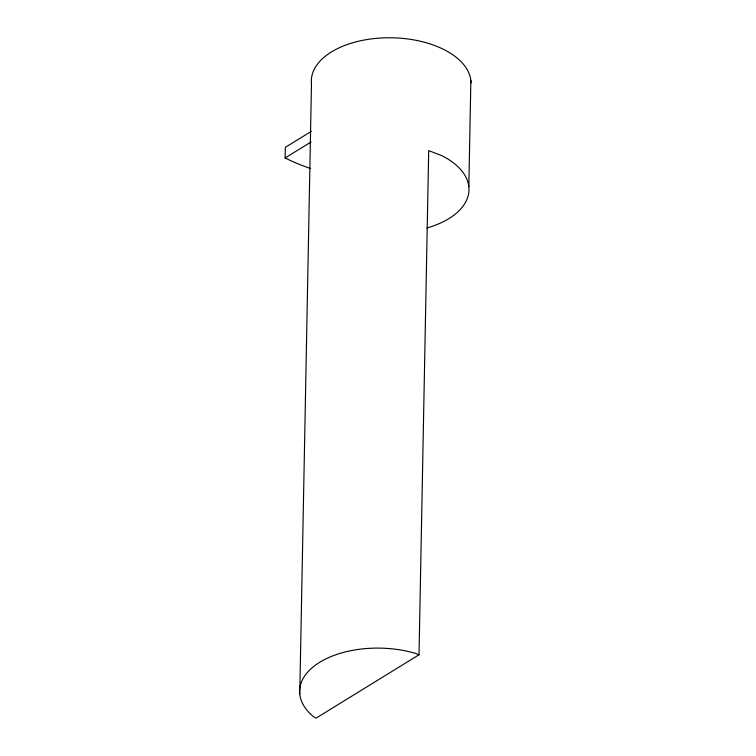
<?xml version="1.0" encoding="UTF-8"?>
<svg xmlns="http://www.w3.org/2000/svg" width="756" height="756" viewBox="0 0 756 756"><rect width="100%" height="100%" fill="white"/><g stroke="black" fill="none" stroke-linecap="round" stroke-linejoin="round"><path stroke-width="1.13" d="M310.499 168.494A159.696 88.839 1.1 0 1 285.135 157.947L285.343 147.335L311.302 131.364M299.763 694.188L311.481 83.85A79.852 44.415 1.1 0 1 388.395 37.772A79.852 44.415 1.1 0 1 471.007 82.876M419.013 654.781L415.091 653.26A79.852 44.415 1.1 0 0 319.665 662.303A79.852 44.415 1.1 0 0 312.871 716.168L315.97 718.2L419.013 654.781L428.699 150.595L442.052 155.783A79.852 44.415 1.1 0 1 426.866 228M468.824 186.704L470.865 80.561M285.135 157.947L311.094 141.977"/></g></svg>
